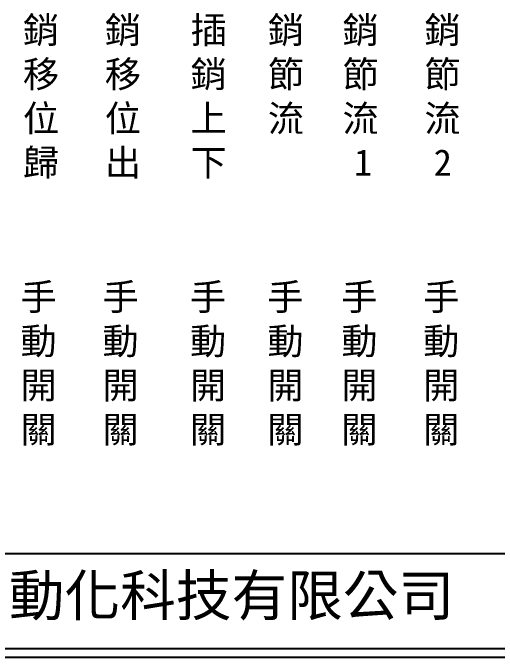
# Model space of a CAD drawing. Extents: x 325 to 612, y 3 to 207.
# Drawn here: x 389.1 to 460.3, y 3 to 97.8 of the extents above; entities that cross this region are included whole.
import ezdxf

# ---------------------------------------------------------------- set-up
doc = ezdxf.new("R2010")
doc.units = 0
doc.layers.add('圖框層', color=7, linetype='CONTINUOUS')
doc.layers.add('標尺寸層', color=3, linetype='CONTINUOUS')
doc.styles.add('CNS', font='romanc.shx', dxfattribs={"bigfont": 'chineset.shx'})
doc.styles.add('STSL', font='KAIU.TTF')

msp = doc.modelspace()

# ---------------------------------------------------------------- linework, layer by layer
at = {"layer": '圖框層', "color": 7}
for p, q in [((326.569, 18.25), (611.07, 18.25)), ((326.569, 4.25), (611.07, 4.25)), ((325.319, 3), (612.319, 3))]:
    msp.add_line(p, q, dxfattribs=at)

# ---------------------------------------------------------------- texts
at = {"layer": '圖框層', "color": 4, "style": 'STSL'}
msp.add_text('泓陞自動化科技有限公司', height=6, dxfattribs=at).set_placement((363.923, 9.076))
at = {"layer": '標尺寸層', "color": 7, "char_height": 3.9, "width": 4.96081, "attachment_point": 1, "style": 'CNS'}
for s, insert in [('{\\fDFKai-SB|b0|i0|c136|p65; 銷\\P 移\\P位\\P歸}', (390.543, 97.234)), ('{\\fDFKai-SB|b0|i0|c136|p65;銷移位\\P{\\W0.283135; }出 }', (402.583, 97.231)), ('{\\fDFKai-SB|b0|i0|c136|p65;插銷上下}', (415.193, 97.234)), ('{\\fDFKai-SB|b0|i0|c136|p65; 銷\\P{\\W0.193291; }節\\P 流}', (426.559, 97.234)), ('{\\fDFKai-SB|b0|i0|c136|p65; 銷\\P{\\W0.193291; }節\\P 流\\P{\\W0.637627; }1}', (437.535, 97.234)), ('{\\fDFKai-SB|b0|i0|c136|p65; 銷\\P{\\W0.193291; }節\\P 流\\P{\\W0.519463; }2}', (449.575, 97.234)), ('{\\fDFKai-SB|b0|i0|c136|p65;手動開關}', (390.189, 57.951)), ('{\\fDFKai-SB|b0|i0|c136|p65;手動開關}', (402.23, 57.948)), ('{\\fDFKai-SB|b0|i0|c136|p65;手動開關}', (415.105, 57.948)), ('{\\fDFKai-SB|b0|i0|c136|p65;手動開關}', (426.477, 57.948)), ('{\\fDFKai-SB|b0|i0|c136|p65;手動開關}', (437.358, 57.951)), ('{\\fDFKai-SB|b0|i0|c136|p65;手動開關}', (449.399, 57.948))]:
    msp.add_mtext(s, dxfattribs=dict(at, insert=insert))

doc.saveas('drawing.dxf')
